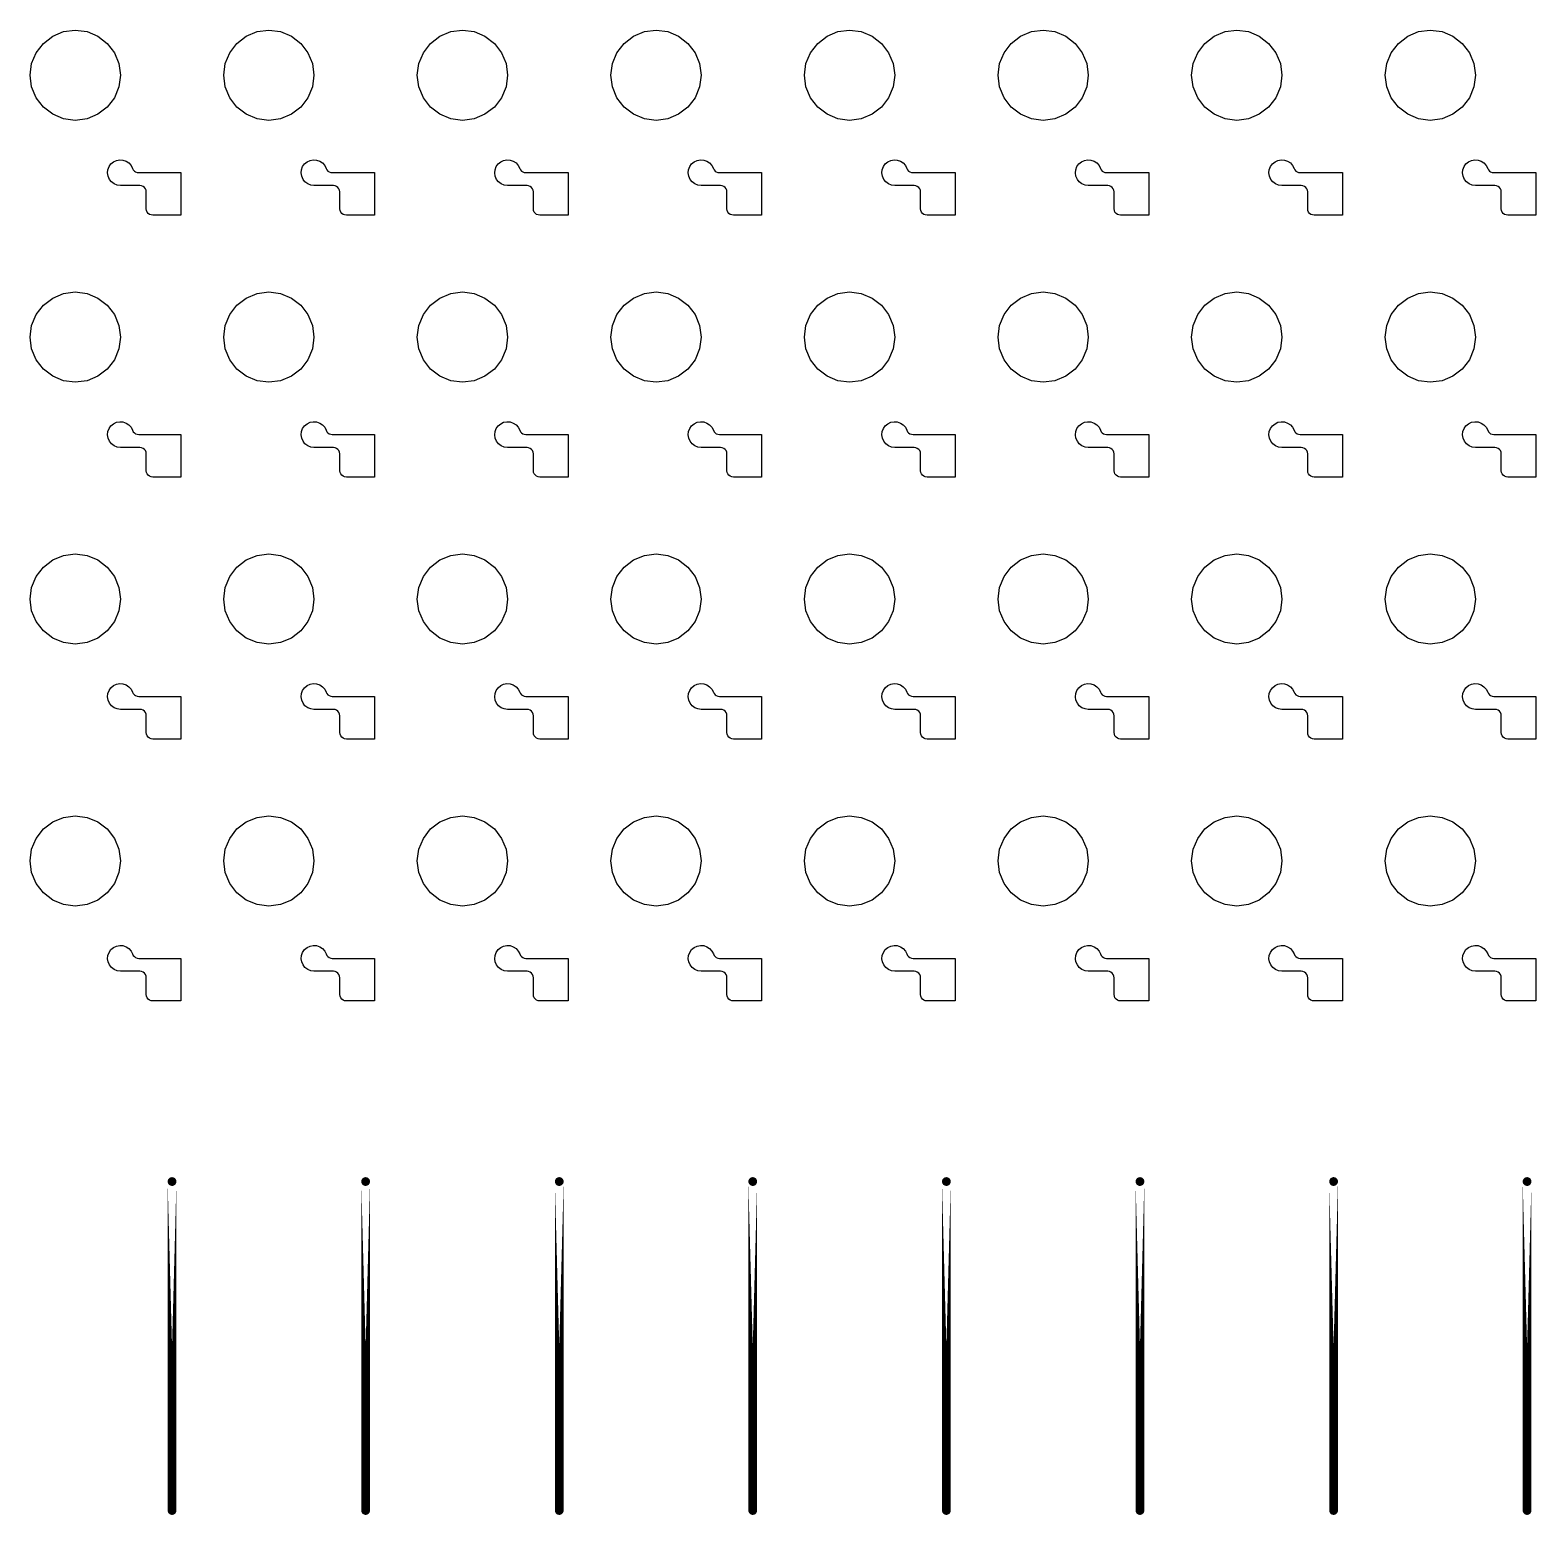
# Model space of a CAD drawing. Extents: x 11 to 212, y 11 to 212.
# Drawn here: x 65.79 to 79.52, y 46.96 to 60.5 of the extents above; entities that cross this region are included whole.
import ezdxf

# ---------------------------------------------------------------- set-up
doc = ezdxf.new("R2010")
doc.units = 0
doc.layers.get('0').update_dxf_attribs({"linetype": 'continuous'})
doc.layers.add('C3', color=7, linetype='continuous')

# ---------------------------------------------------------------- blocks, each defined once
blk = doc.blocks.new('cutlineendpoint')
at = {"const_width": 0.04}
blk.add_lwpolyline([(-0.02, 0, 1), (0.02, 0, 1)], format="xyb", close=True, dxfattribs=at)

msp = doc.modelspace()

# ---------------------------------------------------------------- linework, layer by layer
at = {"layer": 'C3'}
for points in [[(66.612, 60.088), (66.598, 59.982), (66.557, 59.882), (66.491, 59.797), (66.406, 59.732), (66.307, 59.691), (66.2, 59.676), (66.093, 59.691), (65.994, 59.732), (65.909, 59.797), (65.843, 59.882), (65.802, 59.982), (65.788, 60.088), (65.802, 60.195), (65.843, 60.294), (65.909, 60.379), (65.994, 60.445), (66.093, 60.486), (66.2, 60.5), (66.307, 60.486), (66.406, 60.445), (66.491, 60.379), (66.557, 60.294), (66.598, 60.195)], [(68.376, 60.088), (68.362, 59.982), (68.321, 59.882), (68.256, 59.797), (68.171, 59.732), (68.071, 59.691), (67.965, 59.676), (67.858, 59.691), (67.759, 59.732), (67.674, 59.797), (67.608, 59.882), (67.567, 59.982), (67.553, 60.088), (67.567, 60.195), (67.608, 60.294), (67.674, 60.379), (67.759, 60.445), (67.858, 60.486), (67.965, 60.5), (68.071, 60.486), (68.171, 60.445), (68.256, 60.379), (68.321, 60.294), (68.362, 60.195)], [(70.141, 60.088), (70.127, 59.982), (70.086, 59.882), (70.021, 59.797), (69.935, 59.732), (69.836, 59.691), (69.729, 59.676), (69.623, 59.691), (69.524, 59.732), (69.438, 59.797), (69.373, 59.882), (69.332, 59.982), (69.318, 60.088), (69.332, 60.195), (69.373, 60.294), (69.438, 60.379), (69.524, 60.445), (69.623, 60.486), (69.729, 60.5), (69.836, 60.486), (69.935, 60.445), (70.021, 60.379), (70.086, 60.294), (70.127, 60.195)], [(71.906, 60.088), (71.892, 59.982), (71.851, 59.882), (71.785, 59.797), (71.7, 59.732), (71.601, 59.691), (71.494, 59.676), (71.388, 59.691), (71.288, 59.732), (71.203, 59.797), (71.138, 59.882), (71.096, 59.982), (71.082, 60.088), (71.096, 60.195), (71.138, 60.294), (71.203, 60.379), (71.288, 60.445), (71.388, 60.486), (71.494, 60.5), (71.601, 60.486), (71.7, 60.445), (71.785, 60.379), (71.851, 60.294), (71.892, 60.195)], [(73.671, 60.088), (73.657, 59.982), (73.615, 59.882), (73.55, 59.797), (73.465, 59.732), (73.365, 59.691), (73.259, 59.676), (73.152, 59.691), (73.053, 59.732), (72.968, 59.797), (72.902, 59.882), (72.861, 59.982), (72.847, 60.088), (72.861, 60.195), (72.902, 60.294), (72.968, 60.379), (73.053, 60.445), (73.152, 60.486), (73.259, 60.5), (73.365, 60.486), (73.465, 60.445), (73.55, 60.379), (73.615, 60.294), (73.657, 60.195)], [(75.435, 60.088), (75.421, 59.982), (75.38, 59.882), (75.315, 59.797), (75.229, 59.732), (75.13, 59.691), (75.024, 59.676), (74.917, 59.691), (74.818, 59.732), (74.732, 59.797), (74.667, 59.882), (74.626, 59.982), (74.612, 60.088), (74.626, 60.195), (74.667, 60.294), (74.732, 60.379), (74.818, 60.445), (74.917, 60.486), (75.024, 60.5), (75.13, 60.486), (75.229, 60.445), (75.315, 60.379), (75.38, 60.294), (75.421, 60.195)], [(77.2, 60.088), (77.186, 59.982), (77.145, 59.882), (77.079, 59.797), (76.994, 59.732), (76.895, 59.691), (76.788, 59.676), (76.682, 59.691), (76.582, 59.732), (76.497, 59.797), (76.432, 59.882), (76.391, 59.982), (76.376, 60.088), (76.391, 60.195), (76.432, 60.294), (76.497, 60.379), (76.582, 60.445), (76.682, 60.486), (76.788, 60.5), (76.895, 60.486), (76.994, 60.445), (77.079, 60.379), (77.145, 60.294), (77.186, 60.195)], [(78.965, 60.088), (78.951, 59.982), (78.91, 59.882), (78.844, 59.797), (78.759, 59.732), (78.66, 59.691), (78.553, 59.676), (78.446, 59.691), (78.347, 59.732), (78.262, 59.797), (78.196, 59.882), (78.155, 59.982), (78.141, 60.088), (78.155, 60.195), (78.196, 60.294), (78.262, 60.379), (78.347, 60.445), (78.446, 60.486), (78.553, 60.5), (78.66, 60.486), (78.759, 60.445), (78.844, 60.379), (78.91, 60.294), (78.951, 60.195)], [(66.906, 58.812), (66.891, 58.814), (66.876, 58.82), (66.864, 58.829), (66.855, 58.841), (66.849, 58.855), (66.847, 58.871), (66.847, 59.024), (66.845, 59.039), (66.839, 59.053), (66.83, 59.065), (66.818, 59.074), (66.803, 59.08), (66.788, 59.082), (66.612, 59.082), (66.582, 59.086), (66.554, 59.098), (66.53, 59.116), (66.511, 59.139), (66.499, 59.167), (66.494, 59.197), (66.497, 59.227), (66.508, 59.255), (66.525, 59.28), (66.548, 59.299), (66.576, 59.312), (66.605, 59.317), (66.635, 59.315), (66.664, 59.305), (66.689, 59.289), (66.709, 59.266), (66.723, 59.239), (66.729, 59.226), (66.739, 59.215), (66.75, 59.207), (66.764, 59.202), (66.778, 59.2), (67.162, 59.2), (67.162, 58.812)], [(68.671, 58.812), (68.655, 58.814), (68.641, 58.82), (68.629, 58.829), (68.62, 58.841), (68.614, 58.855), (68.612, 58.871), (68.612, 59.024), (68.61, 59.039), (68.604, 59.053), (68.595, 59.065), (68.582, 59.074), (68.568, 59.08), (68.553, 59.082), (68.376, 59.082), (68.347, 59.086), (68.319, 59.098), (68.294, 59.116), (68.276, 59.139), (68.264, 59.167), (68.259, 59.197), (68.262, 59.227), (68.272, 59.255), (68.29, 59.28), (68.313, 59.299), (68.34, 59.312), (68.37, 59.317), (68.4, 59.315), (68.429, 59.305), (68.454, 59.289), (68.474, 59.266), (68.487, 59.239), (68.494, 59.226), (68.503, 59.215), (68.515, 59.207), (68.529, 59.202), (68.543, 59.2), (68.927, 59.2), (68.927, 58.812)], [(70.435, 58.812), (70.42, 58.814), (70.406, 58.82), (70.394, 58.829), (70.384, 58.841), (70.378, 58.855), (70.376, 58.871), (70.376, 59.024), (70.374, 59.039), (70.369, 59.053), (70.359, 59.065), (70.347, 59.074), (70.333, 59.08), (70.318, 59.082), (70.141, 59.082), (70.111, 59.086), (70.083, 59.098), (70.059, 59.116), (70.04, 59.139), (70.028, 59.167), (70.024, 59.197), (70.027, 59.227), (70.037, 59.255), (70.055, 59.28), (70.078, 59.299), (70.105, 59.312), (70.135, 59.317), (70.165, 59.315), (70.193, 59.305), (70.218, 59.289), (70.238, 59.266), (70.252, 59.239), (70.259, 59.226), (70.268, 59.215), (70.28, 59.207), (70.293, 59.202), (70.308, 59.2), (70.692, 59.2), (70.692, 58.812)], [(72.2, 58.812), (72.185, 58.814), (72.171, 58.82), (72.158, 58.829), (72.149, 58.841), (72.143, 58.855), (72.141, 58.871), (72.141, 59.024), (72.139, 59.039), (72.133, 59.053), (72.124, 59.065), (72.112, 59.074), (72.098, 59.08), (72.082, 59.082), (71.906, 59.082), (71.876, 59.086), (71.848, 59.098), (71.824, 59.116), (71.805, 59.139), (71.793, 59.167), (71.788, 59.197), (71.791, 59.227), (71.802, 59.255), (71.819, 59.28), (71.842, 59.299), (71.87, 59.312), (71.899, 59.317), (71.93, 59.315), (71.958, 59.305), (71.983, 59.289), (72.003, 59.266), (72.017, 59.239), (72.023, 59.226), (72.033, 59.215), (72.044, 59.207), (72.058, 59.202), (72.072, 59.2), (72.456, 59.2), (72.456, 58.812)], [(73.965, 58.812), (73.949, 58.814), (73.935, 58.82), (73.923, 58.829), (73.914, 58.841), (73.908, 58.855), (73.906, 58.871), (73.906, 59.024), (73.904, 59.039), (73.898, 59.053), (73.889, 59.065), (73.876, 59.074), (73.862, 59.08), (73.847, 59.082), (73.671, 59.082), (73.641, 59.086), (73.613, 59.098), (73.589, 59.116), (73.57, 59.139), (73.558, 59.167), (73.553, 59.197), (73.556, 59.227), (73.567, 59.255), (73.584, 59.28), (73.607, 59.299), (73.634, 59.312), (73.664, 59.317), (73.694, 59.315), (73.723, 59.305), (73.748, 59.289), (73.768, 59.266), (73.782, 59.239), (73.788, 59.226), (73.797, 59.215), (73.809, 59.207), (73.823, 59.202), (73.837, 59.2), (74.221, 59.2), (74.221, 58.812)], [(75.729, 58.812), (75.714, 58.814), (75.7, 58.82), (75.688, 58.829), (75.678, 58.841), (75.673, 58.855), (75.671, 58.871), (75.671, 59.024), (75.669, 59.039), (75.663, 59.053), (75.653, 59.065), (75.641, 59.074), (75.627, 59.08), (75.612, 59.082), (75.435, 59.082), (75.405, 59.086), (75.377, 59.098), (75.353, 59.116), (75.335, 59.139), (75.322, 59.167), (75.318, 59.197), (75.321, 59.227), (75.331, 59.255), (75.349, 59.28), (75.372, 59.299), (75.399, 59.312), (75.429, 59.317), (75.459, 59.315), (75.487, 59.305), (75.513, 59.289), (75.533, 59.266), (75.546, 59.239), (75.553, 59.226), (75.562, 59.215), (75.574, 59.207), (75.587, 59.202), (75.602, 59.2), (75.986, 59.2), (75.986, 58.812)], [(77.494, 58.812), (77.479, 58.814), (77.465, 58.82), (77.453, 58.829), (77.443, 58.841), (77.437, 58.855), (77.435, 58.871), (77.435, 59.024), (77.433, 59.039), (77.427, 59.053), (77.418, 59.065), (77.406, 59.074), (77.392, 59.08), (77.376, 59.082), (77.2, 59.082), (77.17, 59.086), (77.142, 59.098), (77.118, 59.116), (77.099, 59.139), (77.087, 59.167), (77.082, 59.197), (77.085, 59.227), (77.096, 59.255), (77.113, 59.28), (77.137, 59.299), (77.164, 59.312), (77.194, 59.317), (77.224, 59.315), (77.252, 59.305), (77.277, 59.289), (77.297, 59.266), (77.311, 59.239), (77.317, 59.226), (77.327, 59.215), (77.339, 59.207), (77.352, 59.202), (77.366, 59.2), (77.751, 59.2), (77.751, 58.812)], [(79.259, 58.812), (79.244, 58.814), (79.229, 58.82), (79.217, 58.829), (79.208, 58.841), (79.202, 58.855), (79.2, 58.871), (79.2, 59.024), (79.198, 59.039), (79.192, 59.053), (79.183, 59.065), (79.171, 59.074), (79.156, 59.08), (79.141, 59.082), (78.965, 59.082), (78.935, 59.086), (78.907, 59.098), (78.883, 59.116), (78.864, 59.139), (78.852, 59.167), (78.847, 59.197), (78.85, 59.227), (78.861, 59.255), (78.878, 59.28), (78.901, 59.299), (78.929, 59.312), (78.958, 59.317), (78.988, 59.315), (79.017, 59.305), (79.042, 59.289), (79.062, 59.266), (79.076, 59.239), (79.082, 59.226), (79.091, 59.215), (79.103, 59.207), (79.117, 59.202), (79.131, 59.2), (79.515, 59.2), (79.515, 58.812)], [(66.612, 57.7), (66.598, 57.593), (66.557, 57.494), (66.491, 57.409), (66.406, 57.343), (66.307, 57.302), (66.2, 57.288), (66.093, 57.302), (65.994, 57.343), (65.909, 57.409), (65.843, 57.494), (65.802, 57.593), (65.788, 57.7), (65.802, 57.807), (65.843, 57.906), (65.909, 57.991), (65.994, 58.057), (66.093, 58.098), (66.2, 58.112), (66.307, 58.098), (66.406, 58.057), (66.491, 57.991), (66.557, 57.906), (66.598, 57.807)], [(68.376, 57.7), (68.362, 57.593), (68.321, 57.494), (68.256, 57.409), (68.171, 57.343), (68.071, 57.302), (67.965, 57.288), (67.858, 57.302), (67.759, 57.343), (67.674, 57.409), (67.608, 57.494), (67.567, 57.593), (67.553, 57.7), (67.567, 57.807), (67.608, 57.906), (67.674, 57.991), (67.759, 58.057), (67.858, 58.098), (67.965, 58.112), (68.071, 58.098), (68.171, 58.057), (68.256, 57.991), (68.321, 57.906), (68.362, 57.807)], [(70.141, 57.7), (70.127, 57.593), (70.086, 57.494), (70.021, 57.409), (69.935, 57.343), (69.836, 57.302), (69.729, 57.288), (69.623, 57.302), (69.524, 57.343), (69.438, 57.409), (69.373, 57.494), (69.332, 57.593), (69.318, 57.7), (69.332, 57.807), (69.373, 57.906), (69.438, 57.991), (69.524, 58.057), (69.623, 58.098), (69.729, 58.112), (69.836, 58.098), (69.935, 58.057), (70.021, 57.991), (70.086, 57.906), (70.127, 57.807)], [(71.906, 57.7), (71.892, 57.593), (71.851, 57.494), (71.785, 57.409), (71.7, 57.343), (71.601, 57.302), (71.494, 57.288), (71.388, 57.302), (71.288, 57.343), (71.203, 57.409), (71.138, 57.494), (71.096, 57.593), (71.082, 57.7), (71.096, 57.807), (71.138, 57.906), (71.203, 57.991), (71.288, 58.057), (71.388, 58.098), (71.494, 58.112), (71.601, 58.098), (71.7, 58.057), (71.785, 57.991), (71.851, 57.906), (71.892, 57.807)], [(73.671, 57.7), (73.657, 57.593), (73.615, 57.494), (73.55, 57.409), (73.465, 57.343), (73.365, 57.302), (73.259, 57.288), (73.152, 57.302), (73.053, 57.343), (72.968, 57.409), (72.902, 57.494), (72.861, 57.593), (72.847, 57.7), (72.861, 57.807), (72.902, 57.906), (72.968, 57.991), (73.053, 58.057), (73.152, 58.098), (73.259, 58.112), (73.365, 58.098), (73.465, 58.057), (73.55, 57.991), (73.615, 57.906), (73.657, 57.807)], [(75.435, 57.7), (75.421, 57.593), (75.38, 57.494), (75.315, 57.409), (75.229, 57.343), (75.13, 57.302), (75.024, 57.288), (74.917, 57.302), (74.818, 57.343), (74.732, 57.409), (74.667, 57.494), (74.626, 57.593), (74.612, 57.7), (74.626, 57.807), (74.667, 57.906), (74.732, 57.991), (74.818, 58.057), (74.917, 58.098), (75.024, 58.112), (75.13, 58.098), (75.229, 58.057), (75.315, 57.991), (75.38, 57.906), (75.421, 57.807)], [(77.2, 57.7), (77.186, 57.593), (77.145, 57.494), (77.079, 57.409), (76.994, 57.343), (76.895, 57.302), (76.788, 57.288), (76.682, 57.302), (76.582, 57.343), (76.497, 57.409), (76.432, 57.494), (76.391, 57.593), (76.376, 57.7), (76.391, 57.807), (76.432, 57.906), (76.497, 57.991), (76.582, 58.057), (76.682, 58.098), (76.788, 58.112), (76.895, 58.098), (76.994, 58.057), (77.079, 57.991), (77.145, 57.906), (77.186, 57.807)], [(78.965, 57.7), (78.951, 57.593), (78.91, 57.494), (78.844, 57.409), (78.759, 57.343), (78.66, 57.302), (78.553, 57.288), (78.446, 57.302), (78.347, 57.343), (78.262, 57.409), (78.196, 57.494), (78.155, 57.593), (78.141, 57.7), (78.155, 57.807), (78.196, 57.906), (78.262, 57.991), (78.347, 58.057), (78.446, 58.098), (78.553, 58.112), (78.66, 58.098), (78.759, 58.057), (78.844, 57.991), (78.91, 57.906), (78.951, 57.807)], [(66.906, 56.424), (66.891, 56.426), (66.876, 56.431), (66.864, 56.441), (66.855, 56.453), (66.849, 56.467), (66.847, 56.482), (66.847, 56.635), (66.845, 56.651), (66.839, 56.665), (66.83, 56.677), (66.818, 56.686), (66.803, 56.692), (66.788, 56.694), (66.612, 56.694), (66.582, 56.698), (66.554, 56.709), (66.53, 56.727), (66.511, 56.751), (66.499, 56.779), (66.494, 56.809), (66.497, 56.839), (66.508, 56.867), (66.525, 56.891), (66.548, 56.911), (66.576, 56.924), (66.605, 56.929), (66.635, 56.927), (66.664, 56.917), (66.689, 56.9), (66.709, 56.878), (66.723, 56.851), (66.729, 56.838), (66.739, 56.827), (66.75, 56.819), (66.764, 56.814), (66.778, 56.812), (67.162, 56.812), (67.162, 56.424)], [(68.671, 56.424), (68.655, 56.426), (68.641, 56.431), (68.629, 56.441), (68.62, 56.453), (68.614, 56.467), (68.612, 56.482), (68.612, 56.635), (68.61, 56.651), (68.604, 56.665), (68.595, 56.677), (68.582, 56.686), (68.568, 56.692), (68.553, 56.694), (68.376, 56.694), (68.347, 56.698), (68.319, 56.709), (68.294, 56.727), (68.276, 56.751), (68.264, 56.779), (68.259, 56.809), (68.262, 56.839), (68.272, 56.867), (68.29, 56.891), (68.313, 56.911), (68.34, 56.924), (68.37, 56.929), (68.4, 56.927), (68.429, 56.917), (68.454, 56.9), (68.474, 56.878), (68.487, 56.851), (68.494, 56.838), (68.503, 56.827), (68.515, 56.819), (68.529, 56.814), (68.543, 56.812), (68.927, 56.812), (68.927, 56.424)], [(70.435, 56.424), (70.42, 56.426), (70.406, 56.431), (70.394, 56.441), (70.384, 56.453), (70.378, 56.467), (70.376, 56.482), (70.376, 56.635), (70.374, 56.651), (70.369, 56.665), (70.359, 56.677), (70.347, 56.686), (70.333, 56.692), (70.318, 56.694), (70.141, 56.694), (70.111, 56.698), (70.083, 56.709), (70.059, 56.727), (70.04, 56.751), (70.028, 56.779), (70.024, 56.809), (70.027, 56.839), (70.037, 56.867), (70.055, 56.891), (70.078, 56.911), (70.105, 56.924), (70.135, 56.929), (70.165, 56.927), (70.193, 56.917), (70.218, 56.9), (70.238, 56.878), (70.252, 56.851), (70.259, 56.838), (70.268, 56.827), (70.28, 56.819), (70.293, 56.814), (70.308, 56.812), (70.692, 56.812), (70.692, 56.424)], [(72.2, 56.424), (72.185, 56.426), (72.171, 56.431), (72.158, 56.441), (72.149, 56.453), (72.143, 56.467), (72.141, 56.482), (72.141, 56.635), (72.139, 56.651), (72.133, 56.665), (72.124, 56.677), (72.112, 56.686), (72.098, 56.692), (72.082, 56.694), (71.906, 56.694), (71.876, 56.698), (71.848, 56.709), (71.824, 56.727), (71.805, 56.751), (71.793, 56.779), (71.788, 56.809), (71.791, 56.839), (71.802, 56.867), (71.819, 56.891), (71.842, 56.911), (71.87, 56.924), (71.899, 56.929), (71.93, 56.927), (71.958, 56.917), (71.983, 56.9), (72.003, 56.878), (72.017, 56.851), (72.023, 56.838), (72.033, 56.827), (72.044, 56.819), (72.058, 56.814), (72.072, 56.812), (72.456, 56.812), (72.456, 56.424)], [(73.965, 56.424), (73.949, 56.426), (73.935, 56.431), (73.923, 56.441), (73.914, 56.453), (73.908, 56.467), (73.906, 56.482), (73.906, 56.635), (73.904, 56.651), (73.898, 56.665), (73.889, 56.677), (73.876, 56.686), (73.862, 56.692), (73.847, 56.694), (73.671, 56.694), (73.641, 56.698), (73.613, 56.709), (73.589, 56.727), (73.57, 56.751), (73.558, 56.779), (73.553, 56.809), (73.556, 56.839), (73.567, 56.867), (73.584, 56.891), (73.607, 56.911), (73.634, 56.924), (73.664, 56.929), (73.694, 56.927), (73.723, 56.917), (73.748, 56.9), (73.768, 56.878), (73.782, 56.851), (73.788, 56.838), (73.797, 56.827), (73.809, 56.819), (73.823, 56.814), (73.837, 56.812), (74.221, 56.812), (74.221, 56.424)], [(75.729, 56.424), (75.714, 56.426), (75.7, 56.431), (75.688, 56.441), (75.678, 56.453), (75.673, 56.467), (75.671, 56.482), (75.671, 56.635), (75.669, 56.651), (75.663, 56.665), (75.653, 56.677), (75.641, 56.686), (75.627, 56.692), (75.612, 56.694), (75.435, 56.694), (75.405, 56.698), (75.377, 56.709), (75.353, 56.727), (75.335, 56.751), (75.322, 56.779), (75.318, 56.809), (75.321, 56.839), (75.331, 56.867), (75.349, 56.891), (75.372, 56.911), (75.399, 56.924), (75.429, 56.929), (75.459, 56.927), (75.487, 56.917), (75.513, 56.9), (75.533, 56.878), (75.546, 56.851), (75.553, 56.838), (75.562, 56.827), (75.574, 56.819), (75.587, 56.814), (75.602, 56.812), (75.986, 56.812), (75.986, 56.424)], [(77.494, 56.424), (77.479, 56.426), (77.465, 56.431), (77.453, 56.441), (77.443, 56.453), (77.437, 56.467), (77.435, 56.482), (77.435, 56.635), (77.433, 56.651), (77.427, 56.665), (77.418, 56.677), (77.406, 56.686), (77.392, 56.692), (77.376, 56.694), (77.2, 56.694), (77.17, 56.698), (77.142, 56.709), (77.118, 56.727), (77.099, 56.751), (77.087, 56.779), (77.082, 56.809), (77.085, 56.839), (77.096, 56.867), (77.113, 56.891), (77.137, 56.911), (77.164, 56.924), (77.194, 56.929), (77.224, 56.927), (77.252, 56.917), (77.277, 56.9), (77.297, 56.878), (77.311, 56.851), (77.317, 56.838), (77.327, 56.827), (77.339, 56.819), (77.352, 56.814), (77.366, 56.812), (77.751, 56.812), (77.751, 56.424)], [(79.259, 56.424), (79.244, 56.426), (79.229, 56.431), (79.217, 56.441), (79.208, 56.453), (79.202, 56.467), (79.2, 56.482), (79.2, 56.635), (79.198, 56.651), (79.192, 56.665), (79.183, 56.677), (79.171, 56.686), (79.156, 56.692), (79.141, 56.694), (78.965, 56.694), (78.935, 56.698), (78.907, 56.709), (78.883, 56.727), (78.864, 56.751), (78.852, 56.779), (78.847, 56.809), (78.85, 56.839), (78.861, 56.867), (78.878, 56.891), (78.901, 56.911), (78.929, 56.924), (78.958, 56.929), (78.988, 56.927), (79.017, 56.917), (79.042, 56.9), (79.062, 56.878), (79.076, 56.851), (79.082, 56.838), (79.091, 56.827), (79.103, 56.819), (79.117, 56.814), (79.131, 56.812), (79.515, 56.812), (79.515, 56.424)], [(66.612, 55.312), (66.598, 55.205), (66.557, 55.106), (66.491, 55.021), (66.406, 54.955), (66.307, 54.914), (66.2, 54.9), (66.093, 54.914), (65.994, 54.955), (65.909, 55.021), (65.843, 55.106), (65.802, 55.205), (65.788, 55.312), (65.802, 55.418), (65.843, 55.518), (65.909, 55.603), (65.994, 55.668), (66.093, 55.709), (66.2, 55.724), (66.307, 55.709), (66.406, 55.668), (66.491, 55.603), (66.557, 55.518), (66.598, 55.418)], [(68.376, 55.312), (68.362, 55.205), (68.321, 55.106), (68.256, 55.021), (68.171, 54.955), (68.071, 54.914), (67.965, 54.9), (67.858, 54.914), (67.759, 54.955), (67.674, 55.021), (67.608, 55.106), (67.567, 55.205), (67.553, 55.312), (67.567, 55.418), (67.608, 55.518), (67.674, 55.603), (67.759, 55.668), (67.858, 55.709), (67.965, 55.724), (68.071, 55.709), (68.171, 55.668), (68.256, 55.603), (68.321, 55.518), (68.362, 55.418)], [(70.141, 55.312), (70.127, 55.205), (70.086, 55.106), (70.021, 55.021), (69.935, 54.955), (69.836, 54.914), (69.729, 54.9), (69.623, 54.914), (69.524, 54.955), (69.438, 55.021), (69.373, 55.106), (69.332, 55.205), (69.318, 55.312), (69.332, 55.418), (69.373, 55.518), (69.438, 55.603), (69.524, 55.668), (69.623, 55.709), (69.729, 55.724), (69.836, 55.709), (69.935, 55.668), (70.021, 55.603), (70.086, 55.518), (70.127, 55.418)], [(71.906, 55.312), (71.892, 55.205), (71.851, 55.106), (71.785, 55.021), (71.7, 54.955), (71.601, 54.914), (71.494, 54.9), (71.388, 54.914), (71.288, 54.955), (71.203, 55.021), (71.138, 55.106), (71.096, 55.205), (71.082, 55.312), (71.096, 55.418), (71.138, 55.518), (71.203, 55.603), (71.288, 55.668), (71.388, 55.709), (71.494, 55.724), (71.601, 55.709), (71.7, 55.668), (71.785, 55.603), (71.851, 55.518), (71.892, 55.418)], [(73.671, 55.312), (73.657, 55.205), (73.615, 55.106), (73.55, 55.021), (73.465, 54.955), (73.365, 54.914), (73.259, 54.9), (73.152, 54.914), (73.053, 54.955), (72.968, 55.021), (72.902, 55.106), (72.861, 55.205), (72.847, 55.312), (72.861, 55.418), (72.902, 55.518), (72.968, 55.603), (73.053, 55.668), (73.152, 55.709), (73.259, 55.724), (73.365, 55.709), (73.465, 55.668), (73.55, 55.603), (73.615, 55.518), (73.657, 55.418)], [(75.435, 55.312), (75.421, 55.205), (75.38, 55.106), (75.315, 55.021), (75.229, 54.955), (75.13, 54.914), (75.024, 54.9), (74.917, 54.914), (74.818, 54.955), (74.732, 55.021), (74.667, 55.106), (74.626, 55.205), (74.612, 55.312), (74.626, 55.418), (74.667, 55.518), (74.732, 55.603), (74.818, 55.668), (74.917, 55.709), (75.024, 55.724), (75.13, 55.709), (75.229, 55.668), (75.315, 55.603), (75.38, 55.518), (75.421, 55.418)], [(77.2, 55.312), (77.186, 55.205), (77.145, 55.106), (77.079, 55.021), (76.994, 54.955), (76.895, 54.914), (76.788, 54.9), (76.682, 54.914), (76.582, 54.955), (76.497, 55.021), (76.432, 55.106), (76.391, 55.205), (76.376, 55.312), (76.391, 55.418), (76.432, 55.518), (76.497, 55.603), (76.582, 55.668), (76.682, 55.709), (76.788, 55.724), (76.895, 55.709), (76.994, 55.668), (77.079, 55.603), (77.145, 55.518), (77.186, 55.418)], [(78.965, 55.312), (78.951, 55.205), (78.91, 55.106), (78.844, 55.021), (78.759, 54.955), (78.66, 54.914), (78.553, 54.9), (78.446, 54.914), (78.347, 54.955), (78.262, 55.021), (78.196, 55.106), (78.155, 55.205), (78.141, 55.312), (78.155, 55.418), (78.196, 55.518), (78.262, 55.603), (78.347, 55.668), (78.446, 55.709), (78.553, 55.724), (78.66, 55.709), (78.759, 55.668), (78.844, 55.603), (78.91, 55.518), (78.951, 55.418)], [(66.906, 54.035), (66.891, 54.037), (66.876, 54.043), (66.864, 54.053), (66.855, 54.065), (66.849, 54.079), (66.847, 54.094), (66.847, 54.247), (66.845, 54.262), (66.839, 54.276), (66.83, 54.289), (66.818, 54.298), (66.803, 54.304), (66.788, 54.306), (66.612, 54.306), (66.582, 54.31), (66.554, 54.321), (66.53, 54.339), (66.511, 54.363), (66.499, 54.39), (66.494, 54.42), (66.497, 54.45), (66.508, 54.479), (66.525, 54.503), (66.548, 54.523), (66.576, 54.535), (66.605, 54.541), (66.635, 54.539), (66.664, 54.529), (66.689, 54.512), (66.709, 54.49), (66.723, 54.463), (66.729, 54.45), (66.739, 54.439), (66.75, 54.431), (66.764, 54.425), (66.778, 54.424), (67.162, 54.424), (67.162, 54.035)], [(68.671, 54.035), (68.655, 54.037), (68.641, 54.043), (68.629, 54.053), (68.62, 54.065), (68.614, 54.079), (68.612, 54.094), (68.612, 54.247), (68.61, 54.262), (68.604, 54.276), (68.595, 54.289), (68.582, 54.298), (68.568, 54.304), (68.553, 54.306), (68.376, 54.306), (68.347, 54.31), (68.319, 54.321), (68.294, 54.339), (68.276, 54.363), (68.264, 54.39), (68.259, 54.42), (68.262, 54.45), (68.272, 54.479), (68.29, 54.503), (68.313, 54.523), (68.34, 54.535), (68.37, 54.541), (68.4, 54.539), (68.429, 54.529), (68.454, 54.512), (68.474, 54.49), (68.487, 54.463), (68.494, 54.45), (68.503, 54.439), (68.515, 54.431), (68.529, 54.425), (68.543, 54.424), (68.927, 54.424), (68.927, 54.035)], [(70.435, 54.035), (70.42, 54.037), (70.406, 54.043), (70.394, 54.053), (70.384, 54.065), (70.378, 54.079), (70.376, 54.094), (70.376, 54.247), (70.374, 54.262), (70.369, 54.276), (70.359, 54.289), (70.347, 54.298), (70.333, 54.304), (70.318, 54.306), (70.141, 54.306), (70.111, 54.31), (70.083, 54.321), (70.059, 54.339), (70.04, 54.363), (70.028, 54.39), (70.024, 54.42), (70.027, 54.45), (70.037, 54.479), (70.055, 54.503), (70.078, 54.523), (70.105, 54.535), (70.135, 54.541), (70.165, 54.539), (70.193, 54.529), (70.218, 54.512), (70.238, 54.49), (70.252, 54.463), (70.259, 54.45), (70.268, 54.439), (70.28, 54.431), (70.293, 54.425), (70.308, 54.424), (70.692, 54.424), (70.692, 54.035)], [(72.2, 54.035), (72.185, 54.037), (72.171, 54.043), (72.158, 54.053), (72.149, 54.065), (72.143, 54.079), (72.141, 54.094), (72.141, 54.247), (72.139, 54.262), (72.133, 54.276), (72.124, 54.289), (72.112, 54.298), (72.098, 54.304), (72.082, 54.306), (71.906, 54.306), (71.876, 54.31), (71.848, 54.321), (71.824, 54.339), (71.805, 54.363), (71.793, 54.39), (71.788, 54.42), (71.791, 54.45), (71.802, 54.479), (71.819, 54.503), (71.842, 54.523), (71.87, 54.535), (71.899, 54.541), (71.93, 54.539), (71.958, 54.529), (71.983, 54.512), (72.003, 54.49), (72.017, 54.463), (72.023, 54.45), (72.033, 54.439), (72.044, 54.431), (72.058, 54.425), (72.072, 54.424), (72.456, 54.424), (72.456, 54.035)], [(73.965, 54.035), (73.949, 54.037), (73.935, 54.043), (73.923, 54.053), (73.914, 54.065), (73.908, 54.079), (73.906, 54.094), (73.906, 54.247), (73.904, 54.262), (73.898, 54.276), (73.889, 54.289), (73.876, 54.298), (73.862, 54.304), (73.847, 54.306), (73.671, 54.306), (73.641, 54.31), (73.613, 54.321), (73.589, 54.339), (73.57, 54.363), (73.558, 54.39), (73.553, 54.42), (73.556, 54.45), (73.567, 54.479), (73.584, 54.503), (73.607, 54.523), (73.634, 54.535), (73.664, 54.541), (73.694, 54.539), (73.723, 54.529), (73.748, 54.512), (73.768, 54.49), (73.782, 54.463), (73.788, 54.45), (73.797, 54.439), (73.809, 54.431), (73.823, 54.425), (73.837, 54.424), (74.221, 54.424), (74.221, 54.035)], [(75.729, 54.035), (75.714, 54.037), (75.7, 54.043), (75.688, 54.053), (75.678, 54.065), (75.673, 54.079), (75.671, 54.094), (75.671, 54.247), (75.669, 54.262), (75.663, 54.276), (75.653, 54.289), (75.641, 54.298), (75.627, 54.304), (75.612, 54.306), (75.435, 54.306), (75.405, 54.31), (75.377, 54.321), (75.353, 54.339), (75.335, 54.363), (75.322, 54.39), (75.318, 54.42), (75.321, 54.45), (75.331, 54.479), (75.349, 54.503), (75.372, 54.523), (75.399, 54.535), (75.429, 54.541), (75.459, 54.539), (75.487, 54.529), (75.513, 54.512), (75.533, 54.49), (75.546, 54.463), (75.553, 54.45), (75.562, 54.439), (75.574, 54.431), (75.587, 54.425), (75.602, 54.424), (75.986, 54.424), (75.986, 54.035)], [(77.494, 54.035), (77.479, 54.037), (77.465, 54.043), (77.453, 54.053), (77.443, 54.065), (77.437, 54.079), (77.435, 54.094), (77.435, 54.247), (77.433, 54.262), (77.427, 54.276), (77.418, 54.289), (77.406, 54.298), (77.392, 54.304), (77.376, 54.306), (77.2, 54.306), (77.17, 54.31), (77.142, 54.321), (77.118, 54.339), (77.099, 54.363), (77.087, 54.39), (77.082, 54.42), (77.085, 54.45), (77.096, 54.479), (77.113, 54.503), (77.137, 54.523), (77.164, 54.535), (77.194, 54.541), (77.224, 54.539), (77.252, 54.529), (77.277, 54.512), (77.297, 54.49), (77.311, 54.463), (77.317, 54.45), (77.327, 54.439), (77.339, 54.431), (77.352, 54.425), (77.366, 54.424), (77.751, 54.424), (77.751, 54.035)], [(79.259, 54.035), (79.244, 54.037), (79.229, 54.043), (79.217, 54.053), (79.208, 54.065), (79.202, 54.079), (79.2, 54.094), (79.2, 54.247), (79.198, 54.262), (79.192, 54.276), (79.183, 54.289), (79.171, 54.298), (79.156, 54.304), (79.141, 54.306), (78.965, 54.306), (78.935, 54.31), (78.907, 54.321), (78.883, 54.339), (78.864, 54.363), (78.852, 54.39), (78.847, 54.42), (78.85, 54.45), (78.861, 54.479), (78.878, 54.503), (78.901, 54.523), (78.929, 54.535), (78.958, 54.541), (78.988, 54.539), (79.017, 54.529), (79.042, 54.512), (79.062, 54.49), (79.076, 54.463), (79.082, 54.45), (79.091, 54.439), (79.103, 54.431), (79.117, 54.425), (79.131, 54.424), (79.515, 54.424), (79.515, 54.035)], [(66.612, 52.924), (66.598, 52.817), (66.557, 52.718), (66.491, 52.632), (66.406, 52.567), (66.307, 52.526), (66.2, 52.512), (66.093, 52.526), (65.994, 52.567), (65.909, 52.632), (65.843, 52.718), (65.802, 52.817), (65.788, 52.924), (65.802, 53.03), (65.843, 53.129), (65.909, 53.215), (65.994, 53.28), (66.093, 53.321), (66.2, 53.335), (66.307, 53.321), (66.406, 53.28), (66.491, 53.215), (66.557, 53.129), (66.598, 53.03)], [(68.376, 52.924), (68.362, 52.817), (68.321, 52.718), (68.256, 52.632), (68.171, 52.567), (68.071, 52.526), (67.965, 52.512), (67.858, 52.526), (67.759, 52.567), (67.674, 52.632), (67.608, 52.718), (67.567, 52.817), (67.553, 52.924), (67.567, 53.03), (67.608, 53.129), (67.674, 53.215), (67.759, 53.28), (67.858, 53.321), (67.965, 53.335), (68.071, 53.321), (68.171, 53.28), (68.256, 53.215), (68.321, 53.129), (68.362, 53.03)], [(70.141, 52.924), (70.127, 52.817), (70.086, 52.718), (70.021, 52.632), (69.935, 52.567), (69.836, 52.526), (69.729, 52.512), (69.623, 52.526), (69.524, 52.567), (69.438, 52.632), (69.373, 52.718), (69.332, 52.817), (69.318, 52.924), (69.332, 53.03), (69.373, 53.129), (69.438, 53.215), (69.524, 53.28), (69.623, 53.321), (69.729, 53.335), (69.836, 53.321), (69.935, 53.28), (70.021, 53.215), (70.086, 53.129), (70.127, 53.03)], [(71.906, 52.924), (71.892, 52.817), (71.851, 52.718), (71.785, 52.632), (71.7, 52.567), (71.601, 52.526), (71.494, 52.512), (71.388, 52.526), (71.288, 52.567), (71.203, 52.632), (71.138, 52.718), (71.096, 52.817), (71.082, 52.924), (71.096, 53.03), (71.138, 53.129), (71.203, 53.215), (71.288, 53.28), (71.388, 53.321), (71.494, 53.335), (71.601, 53.321), (71.7, 53.28), (71.785, 53.215), (71.851, 53.129), (71.892, 53.03)], [(73.671, 52.924), (73.657, 52.817), (73.615, 52.718), (73.55, 52.632), (73.465, 52.567), (73.365, 52.526), (73.259, 52.512), (73.152, 52.526), (73.053, 52.567), (72.968, 52.632), (72.902, 52.718), (72.861, 52.817), (72.847, 52.924), (72.861, 53.03), (72.902, 53.129), (72.968, 53.215), (73.053, 53.28), (73.152, 53.321), (73.259, 53.335), (73.365, 53.321), (73.465, 53.28), (73.55, 53.215), (73.615, 53.129), (73.657, 53.03)], [(75.435, 52.924), (75.421, 52.817), (75.38, 52.718), (75.315, 52.632), (75.229, 52.567), (75.13, 52.526), (75.024, 52.512), (74.917, 52.526), (74.818, 52.567), (74.732, 52.632), (74.667, 52.718), (74.626, 52.817), (74.612, 52.924), (74.626, 53.03), (74.667, 53.129), (74.732, 53.215), (74.818, 53.28), (74.917, 53.321), (75.024, 53.335), (75.13, 53.321), (75.229, 53.28), (75.315, 53.215), (75.38, 53.129), (75.421, 53.03)], [(77.2, 52.924), (77.186, 52.817), (77.145, 52.718), (77.079, 52.632), (76.994, 52.567), (76.895, 52.526), (76.788, 52.512), (76.682, 52.526), (76.582, 52.567), (76.497, 52.632), (76.432, 52.718), (76.391, 52.817), (76.376, 52.924), (76.391, 53.03), (76.432, 53.129), (76.497, 53.215), (76.582, 53.28), (76.682, 53.321), (76.788, 53.335), (76.895, 53.321), (76.994, 53.28), (77.079, 53.215), (77.145, 53.129), (77.186, 53.03)], [(78.965, 52.924), (78.951, 52.817), (78.91, 52.718), (78.844, 52.632), (78.759, 52.567), (78.66, 52.526), (78.553, 52.512), (78.446, 52.526), (78.347, 52.567), (78.262, 52.632), (78.196, 52.718), (78.155, 52.817), (78.141, 52.924), (78.155, 53.03), (78.196, 53.129), (78.262, 53.215), (78.347, 53.28), (78.446, 53.321), (78.553, 53.335), (78.66, 53.321), (78.759, 53.28), (78.844, 53.215), (78.91, 53.129), (78.951, 53.03)], [(66.906, 51.647), (66.891, 51.649), (66.876, 51.655), (66.864, 51.664), (66.855, 51.676), (66.849, 51.691), (66.847, 51.706), (66.847, 51.859), (66.845, 51.874), (66.839, 51.888), (66.83, 51.9), (66.818, 51.91), (66.803, 51.916), (66.788, 51.918), (66.612, 51.918), (66.582, 51.922), (66.554, 51.933), (66.53, 51.951), (66.511, 51.975), (66.499, 52.002), (66.494, 52.032), (66.497, 52.062), (66.508, 52.09), (66.525, 52.115), (66.548, 52.134), (66.576, 52.147), (66.605, 52.153), (66.635, 52.151), (66.664, 52.141), (66.689, 52.124), (66.709, 52.101), (66.723, 52.075), (66.729, 52.062), (66.739, 52.051), (66.75, 52.042), (66.764, 52.037), (66.778, 52.035), (67.162, 52.035), (67.162, 51.647)], [(68.671, 51.647), (68.655, 51.649), (68.641, 51.655), (68.629, 51.664), (68.62, 51.676), (68.614, 51.691), (68.612, 51.706), (68.612, 51.859), (68.61, 51.874), (68.604, 51.888), (68.595, 51.9), (68.582, 51.91), (68.568, 51.916), (68.553, 51.918), (68.376, 51.918), (68.347, 51.922), (68.319, 51.933), (68.294, 51.951), (68.276, 51.975), (68.264, 52.002), (68.259, 52.032), (68.262, 52.062), (68.272, 52.09), (68.29, 52.115), (68.313, 52.134), (68.34, 52.147), (68.37, 52.153), (68.4, 52.151), (68.429, 52.141), (68.454, 52.124), (68.474, 52.101), (68.487, 52.075), (68.494, 52.062), (68.503, 52.051), (68.515, 52.042), (68.529, 52.037), (68.543, 52.035), (68.927, 52.035), (68.927, 51.647)], [(70.435, 51.647), (70.42, 51.649), (70.406, 51.655), (70.394, 51.664), (70.384, 51.676), (70.378, 51.691), (70.376, 51.706), (70.376, 51.859), (70.374, 51.874), (70.369, 51.888), (70.359, 51.9), (70.347, 51.91), (70.333, 51.916), (70.318, 51.918), (70.141, 51.918), (70.111, 51.922), (70.083, 51.933), (70.059, 51.951), (70.04, 51.975), (70.028, 52.002), (70.024, 52.032), (70.027, 52.062), (70.037, 52.09), (70.055, 52.115), (70.078, 52.134), (70.105, 52.147), (70.135, 52.153), (70.165, 52.151), (70.193, 52.141), (70.218, 52.124), (70.238, 52.101), (70.252, 52.075), (70.259, 52.062), (70.268, 52.051), (70.28, 52.042), (70.293, 52.037), (70.308, 52.035), (70.692, 52.035), (70.692, 51.647)], [(72.2, 51.647), (72.185, 51.649), (72.171, 51.655), (72.158, 51.664), (72.149, 51.676), (72.143, 51.691), (72.141, 51.706), (72.141, 51.859), (72.139, 51.874), (72.133, 51.888), (72.124, 51.9), (72.112, 51.91), (72.098, 51.916), (72.082, 51.918), (71.906, 51.918), (71.876, 51.922), (71.848, 51.933), (71.824, 51.951), (71.805, 51.975), (71.793, 52.002), (71.788, 52.032), (71.791, 52.062), (71.802, 52.09), (71.819, 52.115), (71.842, 52.134), (71.87, 52.147), (71.899, 52.153), (71.93, 52.151), (71.958, 52.141), (71.983, 52.124), (72.003, 52.101), (72.017, 52.075), (72.023, 52.062), (72.033, 52.051), (72.044, 52.042), (72.058, 52.037), (72.072, 52.035), (72.456, 52.035), (72.456, 51.647)], [(73.965, 51.647), (73.949, 51.649), (73.935, 51.655), (73.923, 51.664), (73.914, 51.676), (73.908, 51.691), (73.906, 51.706), (73.906, 51.859), (73.904, 51.874), (73.898, 51.888), (73.889, 51.9), (73.876, 51.91), (73.862, 51.916), (73.847, 51.918), (73.671, 51.918), (73.641, 51.922), (73.613, 51.933), (73.589, 51.951), (73.57, 51.975), (73.558, 52.002), (73.553, 52.032), (73.556, 52.062), (73.567, 52.09), (73.584, 52.115), (73.607, 52.134), (73.634, 52.147), (73.664, 52.153), (73.694, 52.151), (73.723, 52.141), (73.748, 52.124), (73.768, 52.101), (73.782, 52.075), (73.788, 52.062), (73.797, 52.051), (73.809, 52.042), (73.823, 52.037), (73.837, 52.035), (74.221, 52.035), (74.221, 51.647)], [(75.729, 51.647), (75.714, 51.649), (75.7, 51.655), (75.688, 51.664), (75.678, 51.676), (75.673, 51.691), (75.671, 51.706), (75.671, 51.859), (75.669, 51.874), (75.663, 51.888), (75.653, 51.9), (75.641, 51.91), (75.627, 51.916), (75.612, 51.918), (75.435, 51.918), (75.405, 51.922), (75.377, 51.933), (75.353, 51.951), (75.335, 51.975), (75.322, 52.002), (75.318, 52.032), (75.321, 52.062), (75.331, 52.09), (75.349, 52.115), (75.372, 52.134), (75.399, 52.147), (75.429, 52.153), (75.459, 52.151), (75.487, 52.141), (75.513, 52.124), (75.533, 52.101), (75.546, 52.075), (75.553, 52.062), (75.562, 52.051), (75.574, 52.042), (75.587, 52.037), (75.602, 52.035), (75.986, 52.035), (75.986, 51.647)], [(77.494, 51.647), (77.479, 51.649), (77.465, 51.655), (77.453, 51.664), (77.443, 51.676), (77.437, 51.691), (77.435, 51.706), (77.435, 51.859), (77.433, 51.874), (77.427, 51.888), (77.418, 51.9), (77.406, 51.91), (77.392, 51.916), (77.376, 51.918), (77.2, 51.918), (77.17, 51.922), (77.142, 51.933), (77.118, 51.951), (77.099, 51.975), (77.087, 52.002), (77.082, 52.032), (77.085, 52.062), (77.096, 52.09), (77.113, 52.115), (77.137, 52.134), (77.164, 52.147), (77.194, 52.153), (77.224, 52.151), (77.252, 52.141), (77.277, 52.124), (77.297, 52.101), (77.311, 52.075), (77.317, 52.062), (77.327, 52.051), (77.339, 52.042), (77.352, 52.037), (77.366, 52.035), (77.751, 52.035), (77.751, 51.647)], [(79.259, 51.647), (79.244, 51.649), (79.229, 51.655), (79.217, 51.664), (79.208, 51.676), (79.202, 51.691), (79.2, 51.706), (79.2, 51.859), (79.198, 51.874), (79.192, 51.888), (79.183, 51.9), (79.171, 51.91), (79.156, 51.916), (79.141, 51.918), (78.965, 51.918), (78.935, 51.922), (78.907, 51.933), (78.883, 51.951), (78.864, 51.975), (78.852, 52.002), (78.847, 52.032), (78.85, 52.062), (78.861, 52.09), (78.878, 52.115), (78.901, 52.134), (78.929, 52.147), (78.958, 52.153), (78.988, 52.151), (79.017, 52.141), (79.042, 52.124), (79.062, 52.101), (79.076, 52.075), (79.082, 52.062), (79.091, 52.051), (79.103, 52.042), (79.117, 52.037), (79.131, 52.035), (79.515, 52.035), (79.515, 51.647)]]:
    msp.add_lwpolyline(points, close=True, dxfattribs=at)
at = {"layer": 'C3', "const_width": 0.08}
for points in [[(67.082, 50), (67.082, 47)], [(68.847, 50), (68.847, 47)], [(70.612, 50), (70.612, 47)], [(72.376, 50), (72.376, 47)], [(74.141, 50), (74.141, 47)], [(75.906, 50), (75.906, 47)], [(77.671, 50), (77.671, 47)], [(79.435, 50), (79.435, 47)]]:
    msp.add_lwpolyline(points, close=True, dxfattribs=at)

# ---------------------------------------------------------------- block references
at = {"layer": 'C3'}
for p in [(67.082, 50), (68.847, 50), (70.612, 50), (72.376, 50), (74.141, 50), (75.906, 50), (77.671, 50), (79.435, 50), (67.082, 47), (68.847, 47), (70.612, 47), (72.376, 47), (74.141, 47), (75.906, 47), (77.671, 47), (79.435, 47)]:
    msp.add_blockref('cutlineendpoint', p, dxfattribs=at)

doc.saveas('drawing.dxf')
